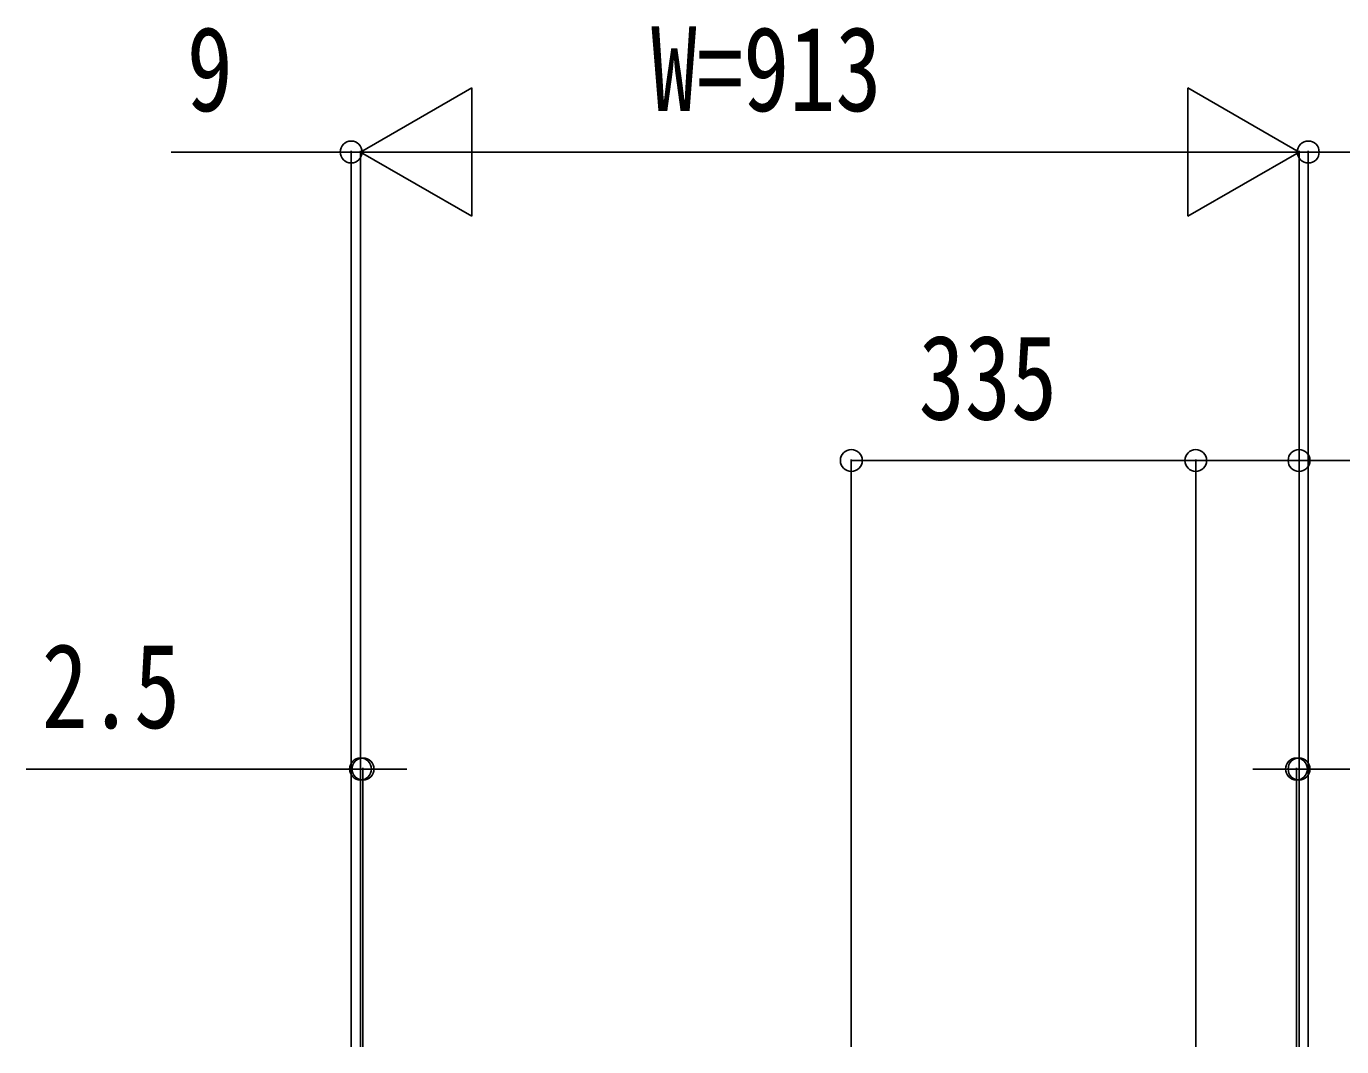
# Model space of a CAD drawing. Units: millimetres, scale not verified. Extents: x -10512 to 10512, y -7425 to 7425.
# Drawn here: x -2094 to -814, y -2932 to -1940 of the extents above; entities that cross this region are included whole.
import ezdxf
from ezdxf.enums import TextEntityAlignment as Align

# ---------------------------------------------------------------- set-up
doc = ezdxf.new("R2010")
doc.units = ezdxf.units.MM
doc.header["$LTSCALE"] = 40
doc.layers.add('0-6_YKK_D', color=6, linetype='Continuous')
doc.styles.add('ＭＳ ゴシック', font='')
doc.styles.get('ＭＳ ゴシック').set_extended_font_data('MS Gothic')

msp = doc.modelspace()

# ---------------------------------------------------------------- linework, layer by layer
at = {"layer": '0-6_YKK_D'}
for p, q in [((-1768.95, -2062.5), (-1660.7, -2000)), ((-1660.7, -2125), (-1660.7, -2000)), ((-855.95, -2062.5), (-964.2, -2000)), ((-964.2, -2000), (-964.2, -2125)), ((-1777.95, -2062.5), (-1952.95, -2062.5)), ((-1777.95, -2932.5), (-1777.95, -2061.5)), ((-1768.95, -2062.5), (-1777.95, -2062.5)), ((-1768.95, -2932.5), (-1768.95, -2061.5)), ((-1768.95, -2932.5), (-1768.95, -2061.5)), ((-1768.95, -2062.5), (-1726.45, -2062.5)), ((-1768.95, -2062.5), (-1660.7, -2125)), ((-1768.95, -2062.5), (-1552.44, -2062.5)), ((-980.95, -2062.5), (-1643.95, -2062.5)), ((-855.95, -2062.5), (-1072.46, -2062.5)), ((-855.95, -2062.5), (-964.2, -2125)), ((-855.95, -2062.5), (-898.45, -2062.5)), ((-855.95, -2932.5), (-855.95, -2061.5)), ((-855.95, -2932.5), (-855.95, -2061.5)), ((-855.95, -2062.5), (-846.95, -2062.5)), ((-846.95, -2932.5), (-846.95, -2061.5)), ((-846.95, -2062.5), (-671.95, -2062.5)), ((-1291.45, -2932.5), (-1291.45, -2361.5)), ((-1291.45, -2362.5), (-956.45, -2362.5)), ((-956.45, -2932.5), (-956.45, -2361.5)), ((-956.45, -2932.5), (-956.45, -2361.5)), ((-855.95, -2932.5), (-855.95, -2361.5)), ((-1768.95, -2662.5), (-2093.95, -2662.5)), ((-1768.95, -2932.5), (-1768.95, -2661.5)), ((-1766.45, -2662.5), (-1768.95, -2662.5)), ((-1766.45, -2932.5), (-1766.45, -2661.5)), ((-1766.45, -2662.5), (-1723.95, -2662.5)), ((-858.45, -2662.5), (-900.95, -2662.5)), ((-858.45, -2932.5), (-858.45, -2661.5)), ((-858.45, -2662.5), (-855.95, -2662.5)), ((-855.95, -2932.5), (-855.95, -2661.5)), ((-855.95, -2662.5), (-530.95, -2662.5))]:
    msp.add_line(p, q, dxfattribs=at)
msp.add_lwpolyline([(-956.45, -2362.5), (-855.95, -2362.5), (-429.45, -2362.5)], dxfattribs=at)
for centre in [(-1777.95, -2062.5), (-846.95, -2062.5), (-1291.45, -2362.5), (-956.45, -2362.5), (-956.45, -2362.5), (-855.95, -2362.5), (-1768.95, -2662.5), (-1766.45, -2662.5), (-858.45, -2662.5), (-855.95, -2662.5)]:
    msp.add_circle(centre, 10.62, dxfattribs=at)

# ---------------------------------------------------------------- texts
at = {"layer": '0-6_YKK_D', "style": 'ＭＳ ゴシック', "width": 0.8}
for s, p in [('9', (-1937.95, -2047.5)), ('W=913', (-1486.45, -2047.5)), ('335', (-1225.95, -2347.5)), ('2.5', (-2078.95, -2647.5))]:
    msp.add_text(s, height=82.48, dxfattribs=at).set_placement(p, align=Align.BOTTOM_LEFT)

doc.saveas('drawing.dxf')
